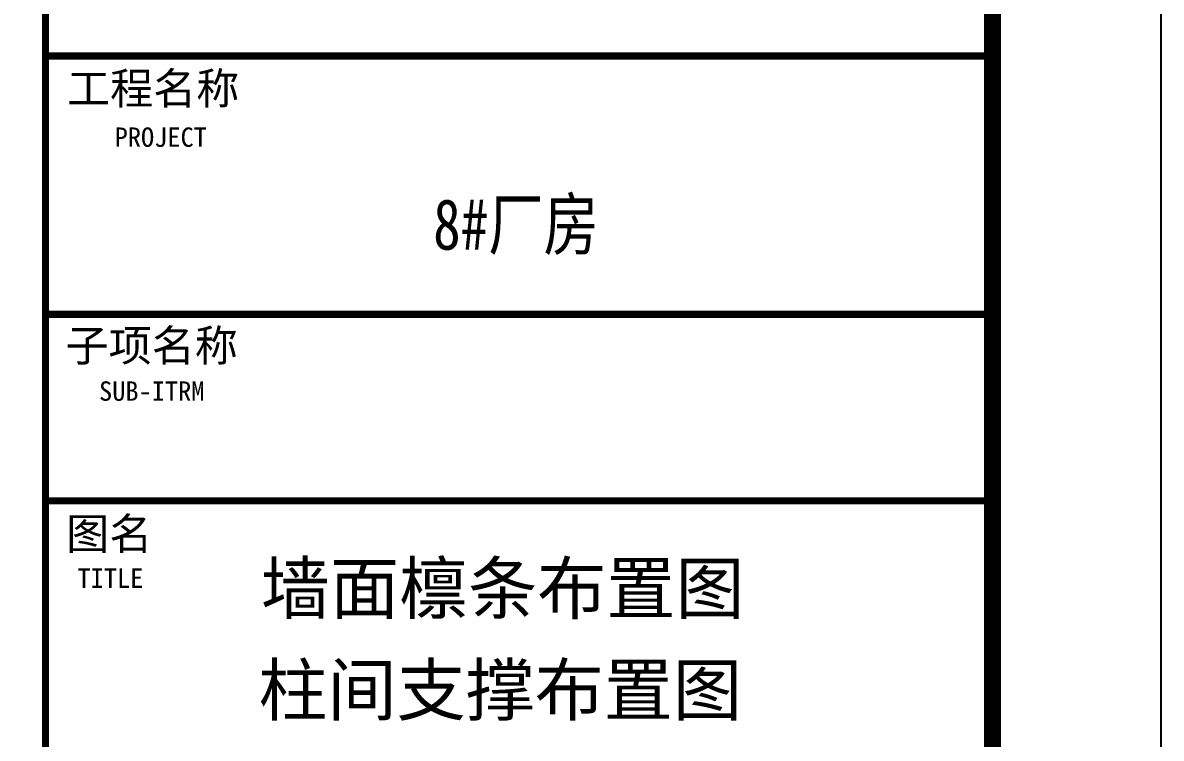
# Model space of a CAD drawing. Extents: x 36360094 to 36697644, y 75306 to 425482.
# Drawn here: x 36589597 to 36603085, y 197724 to 206199 of the extents above; entities that cross this region are included whole.
import ezdxf
from ezdxf.enums import TextEntityAlignment as Align

# ---------------------------------------------------------------- set-up
doc = ezdxf.new("R2010")
doc.units = 0
doc.header["$LTSCALE"] = 1000
doc.header["$MEASUREMENT"] = 0
doc.layers.get('0').update_dxf_attribs({"linetype": 'CONTINUOUS'})
for name, color, linetype in [('PUB_TAB', 7, 'CONTINUOUS'), ('PUB_TEXT', 7, 'CONTINUOUS'), ('PUB_TITLE', 4, 'CONTINUOUS')]:
    doc.layers.add(name, color=color, linetype=linetype)
doc.styles.add('STYLE-黑体', font='simhei.ttf')
doc.styles.add('TQ', font='')
doc.styles.get('TQ').set_extended_font_data('SimSun')

# ---------------------------------------------------------------- blocks, each defined once
blk = doc.blocks.new('tk0')
at = {"layer": 'PUB_TITLE', "lineweight": 40, "const_width": 85}
for points in [[(32850067, -1201267), (32850067, -1281267)], [(32850067, -1241493), (32861287, -1241493)], [(32850067, -1244553), (32861287, -1244553)], [(32850067, -1246763), (32861287, -1246763)]]:
    blk.add_lwpolyline(points, dxfattribs=at)
at = {"layer": 'PUB_TEXT', "attachment_point": 1, "style": 'TQ'}
for s, insert, char_height, width in [('工程名称', (32850323, -1241690), 374, 2223.6), ('PROJECT', (32850887, -1242340), 229.5, 4799.1), ('子项名称', (32850306, -1244736), 374, 2223.6), ('SUB-ITRM', (32850702, -1245348), 229.5, 4799.1), ('图名', (32850313, -1246965), 374, 2223.6), ('TITLE', (32850446, -1247564), 229.5, 4799.1)]:
    blk.add_mtext(s, dxfattribs=dict(at, insert=insert, char_height=char_height, width=width))

msp = doc.modelspace()

# ---------------------------------------------------------------- linework, layer by layer
at = {"layer": 'PUB_TITLE'}
msp.add_lwpolyline([(36484285.2, 164031.7), (36603085.2, 164031.7), (36603085.2, 248031.7), (36484285.2, 248031.7)], close=True, dxfattribs=at)
at = {"layer": 'PUB_TITLE', "const_width": 200}
msp.add_lwpolyline([(36489285.2, 166031.7), (36601085.2, 166031.7), (36601085.2, 246031.7), (36489285.2, 246031.7)], close=True, dxfattribs=at)

# ---------------------------------------------------------------- block references
msp.add_blockref('tk0', (3739798.4, 1447299.1))

# ---------------------------------------------------------------- texts
at = {"layer": 'PUB_TAB', "lineweight": -3, "style": 'STYLE-黑体', "width": 0.8}
msp.add_text('8#厂房', height=600, dxfattribs=at).set_placement((36595440.1, 203512), align=Align.CENTER)
at = {"layer": 'PUB_TAB', "lineweight": -3, "style": 'STYLE-黑体', "width": 1.000119}
for s, p in [('墙面檩条布置图', (36595282.9, 199513.5)), ('柱间支撑布置图', (36595253.5, 198307.9))]:
    msp.add_text(s, height=600, dxfattribs=at).set_placement(p, align=Align.MIDDLE)

doc.saveas('drawing.dxf')
